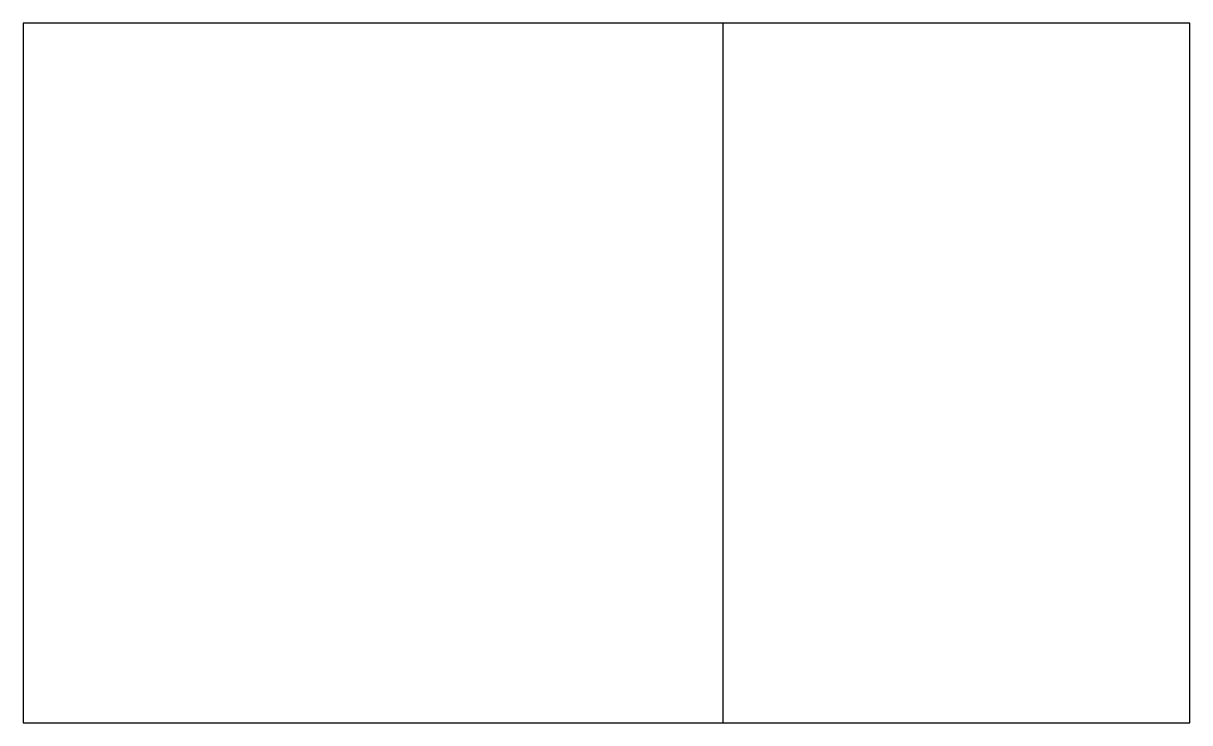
# Model space of a CAD drawing. Header units: metres. Extents: x 0 to 2000, y 0 to 1200.
import ezdxf

# ---------------------------------------------------------------- set-up
doc = ezdxf.new("R2010")
doc.units = ezdxf.units.M

msp = doc.modelspace()

# ---------------------------------------------------------------- linework, layer by layer
at = {"layer": 'WALLS'}
for p, q in [((2000, 1200), (0, 1200)), ((0, 1200), (0, 0)), ((1200, 0), (1200, 1200)), ((2000, 0), (2000, 1200)), ((0, 0), (2000, 0))]:
    msp.add_line(p, q, dxfattribs=at)

doc.saveas('drawing.dxf')
